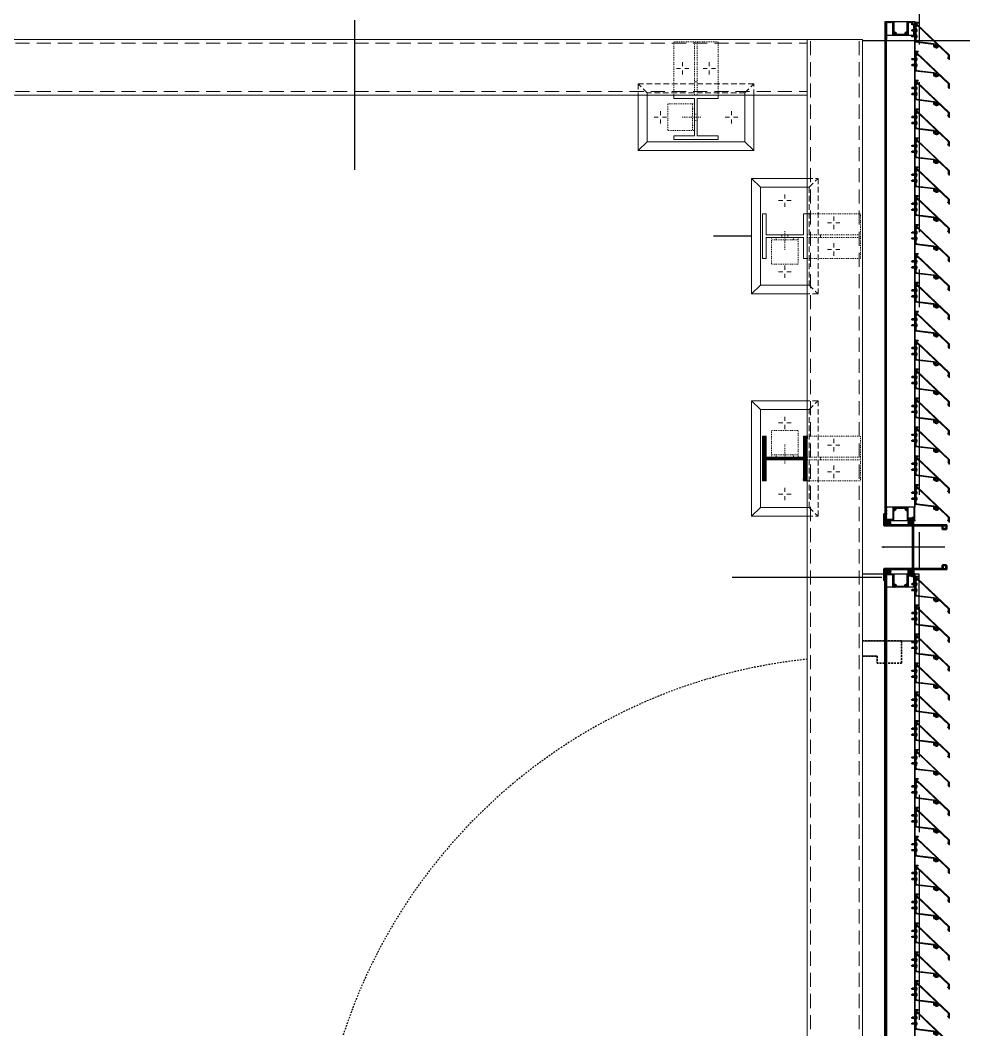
# Model space of a CAD drawing. Header units: millimetres. Extents: x -25371 to 2282244, y -90657 to 147824.
# Drawn here: x 2098426 to 2100548, y 46690 to 48961 of the extents above; entities that cross this region are included whole.
import ezdxf
from ezdxf.enums import TextEntityAlignment as Align

# ---------------------------------------------------------------- set-up
doc = ezdxf.new("R2010")
doc.units = ezdxf.units.MM
doc.set_wipeout_variables(frame=1)
for name, pattern in [('CENTER', [50.8, 31.75, -6.35, 6.35, -6.35]), ('HIDDEN', [9.525, 6.35, -3.175]), ('TA_GL_000.90000', [2.475, 0.9, -0.225, 0.225, -0.225, 0.9]), ('TA_HL_001.00000', [6.5, 3.55, -2.95]), ('XKITLINE00', [0]), ('XKITLINE02', [4, 2, -2])]:
    doc.linetypes.add(name, pattern=pattern)
for name, color, linetype in [('000 - 0_SYM_DWG_GRIDLINE_MAIN_COLOR_251', 7, 'Continuous'), ('000 - 0_SYM_DWG_SLOPE-SYM_TEXT_COLOR_3', 7, 'Continuous'), ('000 - EXISTING_BUILDING_MAIN_COLOR_1', 7, 'Continuous'), ('000 - EXISTING_BUILDING_MAIN_COLOR_2', 7, 'TA_HL_001.00000'), ('000 - EXISTING_STEEL-STRUCTURE_CUT_COLOR_4', 7, 'Continuous'), ('000 - EXISTING_STEEL-STRUCTURE_HATCH_', 7, 'Continuous'), ('000 - EXISTING_STEEL-STRUCTURE_HIDDEN_', 7, 'Continuous'), ('000 - EXISTING_STEEL-STRUCTURE_MAIN_COLOR_1', 7, 'Continuous'), ('000 - EXISTING_STEEL-STRUCTURE_MAIN_COLOR_2', 7, 'Continuous'), ('000 - EXISTING_STEEL-STRUCTURE_MAIN_COLOR_3', 7, 'Continuous'), ('000 - EXISTING_STEEL-STRUCTURE_WIPEOUT_', 7, 'Continuous'), ('000 - GRID', 7, 'CENTER'), ('010 - ASPG_ACCESSORIES_MAIN_COLOR_1', 7, 'Continuous'), ('010 - ASPG_EXTR_MAIN_COLOR_2', 7, 'Continuous'), ('010 - ASPG_FASTERN_MAIN_COLOR_1', 7, 'Continuous'), ('010 - ASPG_FRAMING_CUT_COLOR_4', 7, 'Continuous'), ('010 - ASPG_FRAMING_HATCH_', 7, 'Continuous'), ('010 - ASPG_FRAMING_MAIN_COLOR_2', 7, 'Continuous'), ('010 - ASPG_FRAMING_SUB_COLOR_2', 7, 'Continuous'), ('010 - ASPG_FRAMING_WIPEOUT_', 7, 'Continuous'), ('BOLT & SCREW', 7, 'Continuous')]:
    doc.layers.add(name, color=color, linetype=linetype)
for name, color, linetype, plot in [('000 - EXISTING_STEEL-STRUCTURE_DEF_SUB', 7, 'Continuous', False), ('010 - ASPG_EXTR_DEF_SUB', 7, 'Continuous', False), ('010 - ASPG_FASTERN_DEF_SUB', 7, 'Continuous', False), ('010 - ASPG_FRAMING_DEF_SUB', 7, 'Continuous', False)]:
    doc.layers.add(name, color=color, linetype=linetype, plot=plot)
doc.layers.add('12-GRID', color=7, linetype='CENTER', lineweight=13)
doc.layers.add('SCREW', color=7, linetype='Continuous', lineweight=5)
doc.styles.add('Arial', font='arial.ttf', dxfattribs={"height": 300})
doc.styles.add('TA', font='', dxfattribs={"height": 4.5})
doc.styles.get('TA').set_extended_font_data('Cordia New')
pattern_1 = [(270, (1257419.24324, -520041.6224), (0.65495992507, -1.1344238721), [0.7562825814, -1.5125651628]), (30, (1257419.24324, -520041.6224), (0.65495992936, 1.1344238696), [0.7562825814, -1.5125651628]), (330, (1257419.24324, -520041.6224), (1.30991985442, -2.48e-09), [-1.5125651628, 0.7562825814])]
pattern_2 = [(315, (1257419.4929, -520021.6224), (1.3369313545, 1.3369313545), []), (45, (1257419.4929, -520021.6224), (-1.3369313545, 1.3369313545), [])]
pattern_3 = [(270, (1257419.4425, -520043.9224), (0.65495992507, -1.1344238721), [0.7562825814, -1.5125651628]), (30, (1257419.4425, -520043.9224), (0.65495992936, 1.1344238696), [0.7562825814, -1.5125651628]), (330, (1257419.4425, -520043.9224), (1.30991985442, -2.48e-09), [-1.5125651628, 0.7562825814])]
pattern_4 = [(315, (1257419.1929, -520023.9224), (1.3369313545, 1.3369313545), []), (45, (1257419.1929, -520023.9224), (-1.3369313545, 1.3369313545), [])]

# ---------------------------------------------------------------- blocks, each defined once
blk = doc.blocks.new('*U2483')
at = {"layer": '12-GRID', "color": 7, "linetype": 'CENTER'}
for p, q in [((0, -6.2), (0, 2.2)), ((-4.2, -2), (4.2, -2))]:
    blk.add_line(p, q, dxfattribs=at)
at = {"layer": 'BOLT & SCREW', "color": 7}
for p, q in [((-0.6, -1.8), (-1.8, -1.6)), ((-0.6, -2.2), (-1.8, -2.4)), ((-0.5, -1.8), (-0.9, -1.6)), ((-0.5, -2.2), (-0.9, -2.4)), ((-0.2, -1.4), (-0.4, -0.2)), ((-0.2, -1.5), (-0.4, -1.1)), ((-0.2, -2.5), (-0.4, -2.9)), ((-0.2, -2.6), (-0.4, -3.8)), ((0.2, -1.4), (0.4, -0.2)), ((0.2, -1.5), (0.4, -1.1)), ((0.4, -2.9), (0.2, -2.5)), ((0.2, -2.6), (0.4, -3.8)), ((0.5, -1.8), (0.9, -1.6)), ((0.5, -2.2), (0.9, -2.4)), ((0.6, -1.8), (1.8, -1.6)), ((0.6, -2.2), (1.8, -2.4))]:
    blk.add_line(p, q, dxfattribs=at)
for points in [[(-1.8, -1.6), (-0.9, -1.6, 0.414214), (-0.4, -1.1), (-0.4, -0.2), (0.4, -0.2), (0.4, -1.1, 0.414214), (0.9, -1.6), (1.8, -1.6), (1.8, -2.4), (0.9, -2.4, 0.414214), (0.4, -2.9), (0.4, -3.8), (-0.4, -3.8), (-0.4, -2.9, 0.414214), (-0.9, -2.4), (-1.8, -2.4)], [(0.2, -2.5, -0.414214), (0.5, -2.2), (0.6, -2.2), (0.6, -1.8), (0.5, -1.8, -0.414214), (0.2, -1.5), (0.2, -1.4), (-0.2, -1.4), (-0.2, -1.5, -0.414214), (-0.5, -1.8), (-0.6, -1.8), (-0.6, -2.2), (-0.5, -2.2, -0.414214), (-0.2, -2.5), (-0.2, -2.6), (0.2, -2.6)]]:
    blk.add_lwpolyline(points, format="xyb", close=True, dxfattribs=at)
blk.add_circle((0, -2), 3.5, dxfattribs=at)
blk = doc.blocks.new('000_ASPG_TYP_FILES_20260218-010703_FRAME_EXTR_')
at = {"layer": '010 - ASPG_FRAMING_HATCH_'}
h = blk.add_hatch(dxfattribs=at)
h.set_pattern_fill('ANSI32', scale=0.1, angle=180)
edge = h.paths.add_edge_path()
edge.add_line((2, 16), (2, 2))
edge.add_line((2, 2), (39.7, 2))
edge.add_arc((39.7, 1.7), 0.3, 0, 90, ccw=False)
edge.add_line((40, 1.7), (40, 0.3))
edge.add_arc((39.7, 0.3), 0.3, -90, 0, ccw=False)
edge.add_line((39.7, 0), (0.3, 0))
edge.add_arc((0.3, 0.3), 0.3, 180, 270, ccw=False)
edge.add_line((0, 0.3), (0, 17.7))
edge.add_arc((0.3, 17.7), 0.3, 90, 180, ccw=False)
edge.add_line((0.3, 18), (22.6, 18))
edge.add_arc((22.6, 18.5), 0.5, 270, 380.2095)
edge.add_arc((26.2, 19.8), 3.35, 182.0638, 200.2095, ccw=False)
edge.add_arc((23.6, 19.7), 0.76, 2.0638, 182.0638, ccw=False)
edge.add_arc((26.2, 19.8), 1.83, 182.0638, 447.9362)
edge.add_arc((26.3, 22.4), 0.76, 87.9362, 267.9362, ccw=False)
edge.add_arc((26.2, 19.8), 3.35, 69.7905, 87.9362, ccw=False)
edge.add_arc((27.5, 23.4), 0.5, 249.7905, 360)
edge.add_line((28, 23.4), (28, 26.7))
edge.add_line((28, 26.7), (28.5, 27.2))
edge.add_line((28.5, 27.2), (28, 27.7))
edge.add_line((28, 27.7), (28, 38.6))
edge.add_line((28, 38.6), (28.5, 39.1))
edge.add_line((28.5, 39.1), (28, 39.6))
edge.add_line((28, 39.6), (28, 42.9))
edge.add_arc((27.5, 42.9), 0.5, 0, 110.2095)
edge.add_arc((26.2, 46.5), 3.35, 272.0638, 290.2095, ccw=False)
edge.add_arc((26.3, 43.9), 0.76, 92.0638, 272.0638, ccw=False)
edge.add_arc((26.2, 46.5), 1.83, 272.0638, 537.9362)
edge.add_arc((23.6, 46.6), 0.76, 177.9362, 357.9362, ccw=False)
edge.add_arc((26.2, 46.5), 3.35, 159.7905, 177.9362, ccw=False)
edge.add_arc((22.6, 47.8), 0.5, 339.7905, 450)
edge.add_line((22.6, 48.3), (0.3, 48.3))
edge.add_arc((0.3, 48.6), 0.3, 180, 270, ccw=False)
edge.add_line((0, 48.6), (0, 60))
edge.add_arc((0.3, 60), 0.3, 90, 180, ccw=False)
edge.add_line((0.3, 60.3), (5, 60.3))
edge.add_line((5, 60.3), (5, 65))
edge.add_arc((5.3, 65), 0.3, 90, 180, ccw=False)
edge.add_line((5.3, 65.3), (30, 65.3))
edge.add_line((30, 65.3), (30, 63.6))
edge.add_arc((29.7, 63.6), 0.3, -90, 0, ccw=False)
edge.add_line((29.7, 63.3), (7.3, 63.3))
edge.add_arc((7.3, 63), 0.3, 90, 180)
edge.add_line((7, 63), (7, 58.3))
edge.add_line((7, 58.3), (2.3, 58.3))
edge.add_arc((2.3, 58), 0.3, 90, 180)
edge.add_line((2, 58), (2, 50.6))
edge.add_arc((2.3, 50.6), 0.3, 180, 270)
edge.add_line((2.3, 50.3), (29.7, 50.3))
edge.add_arc((29.7, 50), 0.3, 0, 90, ccw=False)
edge.add_line((30, 50), (30, 26.7))
edge.add_line((30, 26.7), (30, 16.3))
edge.add_arc((29.7, 16.3), 0.3, -90, 0, ccw=False)
edge.add_line((29.7, 16), (2, 16))
at = {"layer": '010 - ASPG_FRAMING_CUT_COLOR_4', "color": 7}
blk.add_lwpolyline([(2, 16), (2, 2), (39.7, 2, -0.414214), (40, 1.7), (40, 0.3, -0.414214), (39.7, 0), (0.3, 0, -0.414214), (0, 0.3), (0, 17.7, -0.414214), (0.3, 18), (22.6, 18, 0.52173), (23, 18.7, -0.079342), (22.8, 19.7, -1), (24.3, 19.8, 2.296346), (26.2, 21.7, -1), (26.3, 23.2, -0.079342), (27.3, 23, 0.52173), (28, 23.4), (28, 26.7), (28.5, 27.2), (28, 27.7), (28, 38.6), (28.5, 39.1), (28, 39.6), (28, 42.9, 0.52173), (27.3, 43.3, -0.079342), (26.3, 43.1, -1), (26.2, 44.6, 2.296346), (24.3, 46.5, -1), (22.8, 46.6, -0.079342), (23, 47.6, 0.52173), (22.6, 48.3), (0.3, 48.3, -0.414214), (0, 48.6), (0, 60, -0.414214), (0.3, 60.3), (5, 60.3), (5, 65, -0.414214), (5.3, 65.3), (30, 65.3), (30, 63.6, -0.414214), (29.7, 63.3), (7.3, 63.3, 0.414214), (7, 63), (7, 58.3), (2.3, 58.3, 0.414214), (2, 58), (2, 50.6, 0.414214), (2.3, 50.3), (29.7, 50.3, -0.414214), (30, 50), (30, 26.7), (30, 16.3, -0.414214), (29.7, 16)], format="xyb", close=True, dxfattribs=at)
at = {"color": 7}
for p in [(26.2, 48.5), (26.2, 21.8)]:
    blk.add_blockref('*U2483', p, dxfattribs=at)
blk = doc.blocks.new('*U2490')
at = {"layer": '010 - ASPG_FRAMING_HATCH_', "transparency": 33554585}
h = blk.add_hatch(dxfattribs=at)
h.set_pattern_fill('ANSI32', scale=0.25)
edge = h.paths.add_edge_path()
edge.add_line((2, -50), (2, -75))
edge.add_line((2, -75), (0, -75))
edge.add_line((0, -75), (0, -49))
edge.add_arc((1, -49), 1, 90, 180, ccw=False)
edge.add_line((1, -48), (63, -48))
edge.add_arc((63, -47), 1, 270, 360)
edge.add_line((64, -47), (64, 47))
edge.add_arc((63, 47), 1, 0, 90)
edge.add_line((63, 48), (1, 48))
edge.add_arc((1, 49), 1, 180, 270, ccw=False)
edge.add_line((0, 49), (0, 75))
edge.add_line((0, 75), (2, 75))
edge.add_line((2, 75), (2, 50))
edge.add_line((2, 50), (141, 50))
edge.add_line((141, 50), (141, 41))
edge.add_arc((140, 41), 1, 270, 360, ccw=False)
edge.add_line((140, 40), (132, 40))
edge.add_arc((132, 41), 1, 180, 270, ccw=False)
edge.add_line((131, 41), (131, 47))
edge.add_arc((130, 47), 1, 0, 90)
edge.add_line((130, 48), (67, 48))
edge.add_arc((67, 47), 1, 90, 180)
edge.add_line((66, 47), (66, -47))
edge.add_arc((67, -47), 1, 180, 270)
edge.add_line((67, -48), (130, -48))
edge.add_arc((130, -47), 1, 270, 360)
edge.add_line((131, -47), (131, -41))
edge.add_arc((132, -41), 1, 90, 180, ccw=False)
edge.add_line((132, -40), (140, -40))
edge.add_arc((140, -41), 1, 0, 90, ccw=False)
edge.add_line((141, -41), (141, -50))
edge.add_line((141, -50), (2, -50))
h.paths.add_polyline_path([(139, 48), (139, 42), (133, 42), (133, 48)], flags=16)
h.paths.add_polyline_path([(139, -48), (139, -42), (133, -42), (133, -48)], flags=16)
at = {"layer": '010 - ASPG_FRAMING_HATCH_'}
h = blk.add_hatch(dxfattribs=at)
h.set_pattern_fill('ANSI37', scale=0.595498, angle=-90)
h.set_pattern_definition(pattern_4)
edge = h.paths.add_edge_path()
edge.add_ellipse((11.5, 55), major_axis=(0, -5), ratio=0.644482, start_angle=180, end_angle=360, ccw=False)
edge.add_line((11.5, 60), (2, 60))
edge.add_arc((-7.9, 55), 11.1, -26.7963, 26.7963, ccw=False)
edge.add_line((2, 50), (11.5, 50))
h = blk.add_hatch(dxfattribs=at)
h.set_pattern_fill('HONEY', scale=0.238199, angle=-90)
h.set_pattern_definition(pattern_3)
edge = h.paths.add_edge_path()
edge.add_ellipse((11.8, 55), major_axis=(0, -5), ratio=0.644482, start_angle=0, end_angle=360, ccw=False)
h = blk.add_hatch(dxfattribs=at)
h.set_pattern_fill('HONEY', scale=0.238199, angle=-90)
h.set_pattern_definition(pattern_1)
edge = h.paths.add_edge_path()
edge.add_ellipse((57.5, 55), major_axis=(0, -5), ratio=0.644482, start_angle=0, end_angle=360)
h = blk.add_hatch(dxfattribs=at)
h.set_pattern_fill('ANSI37', scale=0.595498, angle=-90)
h.set_pattern_definition(pattern_2)
edge = h.paths.add_edge_path()
edge.add_ellipse((57.8, 55), major_axis=(0, -5), ratio=0.644482, start_angle=0, end_angle=180)
edge.add_line((57.8, 60), (62, 60))
edge.add_arc((62, 60.3), 0.3, -90, 0)
edge.add_line((62.3, 60.3), (62.3, 61))
edge.add_line((62.3, 61), (61.8, 61.5))
edge.add_line((61.8, 61.5), (62.3, 62))
edge.add_line((62.3, 62), (61.8, 62.5))
edge.add_line((61.8, 62.5), (62.3, 63))
edge.add_line((62.3, 63), (61.8, 63.5))
edge.add_line((61.8, 63.5), (62.3, 64))
edge.add_line((62.3, 64), (62.3, 65))
edge.add_line((62.3, 65), (63.3, 65))
edge.add_line((63.3, 65), (63.8, 65.5))
edge.add_line((63.8, 65.5), (64.3, 65))
edge.add_line((64.3, 65), (64.8, 65.5))
edge.add_line((64.8, 65.5), (65.3, 65))
edge.add_line((65.3, 65), (65.8, 65.5))
edge.add_line((65.8, 65.5), (66.3, 65))
edge.add_line((66.3, 65), (67, 65))
edge.add_arc((67, 65.3), 0.3, -90, 0)
edge.add_line((67.3, 65.3), (67.3, 60))
edge.add_arc((77.2, 55), 11.1, 153.2037, 206.7963)
edge.add_line((67.3, 50), (57.8, 50))
h = blk.add_hatch(dxfattribs=at)
h.set_pattern_fill('ANSI37', scale=0.595498, angle=-90)
h.set_pattern_definition(pattern_4)
edge = h.paths.add_edge_path()
edge.add_ellipse((11.5, -55), major_axis=(0, 5), ratio=0.644482, start_angle=0, end_angle=180)
edge.add_line((11.5, -60), (2, -60))
edge.add_arc((-7.9, -55), 11.1, 333.2037, 386.7963)
edge.add_line((2, -50), (11.5, -50))
h = blk.add_hatch(dxfattribs=at)
h.set_pattern_fill('HONEY', scale=0.238199, angle=-90)
h.set_pattern_definition(pattern_3)
edge = h.paths.add_edge_path()
edge.add_ellipse((11.8, -55), major_axis=(0, 5), ratio=0.644482, start_angle=0, end_angle=360)
h = blk.add_hatch(dxfattribs=at)
h.set_pattern_fill('HONEY', scale=0.238199, angle=-90)
h.set_pattern_definition(pattern_1)
edge = h.paths.add_edge_path()
edge.add_ellipse((57.5, -55), major_axis=(0, 5), ratio=0.644482, start_angle=0, end_angle=360, ccw=False)
h = blk.add_hatch(dxfattribs=at)
h.set_pattern_fill('ANSI37', scale=0.595498, angle=-90)
h.set_pattern_definition(pattern_2)
edge = h.paths.add_edge_path()
edge.add_ellipse((57.8, -55), major_axis=(0, 5), ratio=0.644482, start_angle=180, end_angle=360, ccw=False)
edge.add_line((57.8, -60), (62, -60))
edge.add_arc((62, -60.3), 0.3, 360, 450, ccw=False)
edge.add_line((62.3, -60.3), (62.3, -61))
edge.add_line((62.3, -61), (61.8, -61.5))
edge.add_line((61.8, -61.5), (62.3, -62))
edge.add_line((62.3, -62), (61.8, -62.5))
edge.add_line((61.8, -62.5), (62.3, -63))
edge.add_line((62.3, -63), (61.8, -63.5))
edge.add_line((61.8, -63.5), (62.3, -64))
edge.add_line((62.3, -64), (62.3, -65))
edge.add_line((62.3, -65), (63.3, -65))
edge.add_line((63.3, -65), (63.8, -65.5))
edge.add_line((63.8, -65.5), (64.3, -65))
edge.add_line((64.3, -65), (64.8, -65.5))
edge.add_line((64.8, -65.5), (65.3, -65))
edge.add_line((65.3, -65), (65.8, -65.5))
edge.add_line((65.8, -65.5), (66.3, -65))
edge.add_line((66.3, -65), (67, -65))
edge.add_arc((67, -65.3), 0.3, 360, 450, ccw=False)
edge.add_line((67.3, -65.3), (67.3, -60))
edge.add_arc((77.2, -55), 11.1, 153.2037, 206.7963, ccw=False)
edge.add_line((67.3, -50), (57.8, -50))
at = {"layer": '010 - ASPG_FASTERN_DEF_SUB', "color": 7}
blk.add_point((0, 0), dxfattribs=at)
at = {"layer": '010 - ASPG_FRAMING_CUT_COLOR_4', "color": 7}
blk.add_lwpolyline([(2, -50), (2, -75), (0, -75), (0, -49, -0.414214), (1, -48), (63, -48, 0.414214), (64, -47), (64, 47, 0.414214), (63, 48), (1, 48, -0.414214), (0, 49), (0, 75), (2, 75), (2, 50), (141, 50), (141, 41, -0.414214), (140, 40), (132, 40, -0.414214), (131, 41), (131, 47, 0.414214), (130, 48), (67, 48, 0.414214), (66, 47), (66, -47, 0.414214), (67, -48), (130, -48, 0.414214), (131, -47), (131, -41, -0.414214), (132, -40), (140, -40, -0.414214), (141, -41), (141, -50)], format="xyb", close=True, dxfattribs=at)
for points in [[(139, 48), (139, 42), (133, 42), (133, 48)], [(139, -48), (139, -42), (133, -42), (133, -48)]]:
    blk.add_lwpolyline(points, close=True, dxfattribs=at)
at = {"layer": '010 - ASPG_FRAMING_DEF_SUB', "color": 7, "transparency": 33554508}
blk.add_line((136.5, 0), (-4.5, 0), dxfattribs=at)
at = {"layer": '010 - ASPG_FRAMING_DEF_SUB', "color": 7, "transparency": 33554457}
for points in [[(2, 50), (15, 50), (15, 60), (2, 60)], [(54.3, 50), (67.3, 50), (67.3, 65.5), (54.3, 65.5)], [(2, -50), (15, -50), (15, -60), (2, -60)], [(54.3, -50), (67.3, -50), (67.3, -65.5), (54.3, -65.5)]]:
    blk.add_lwpolyline(points, close=True, dxfattribs=at)
at = {"layer": '010 - ASPG_FRAMING_SUB_COLOR_2', "color": 7}
for points in [[(11.8, 50), (2, 50, 0.238199), (2, 60), (11.8, 60)], [(57.5, 50), (67.3, 50, -0.238199), (67.3, 60), (67.3, 65.3, -0.414214), (67, 65), (66.3, 65), (65.8, 65.5), (65.3, 65), (64.8, 65.5), (64.3, 65), (63.8, 65.5), (63.3, 65), (62.3, 65), (62.3, 64), (61.8, 63.5), (62.3, 63), (61.8, 62.5), (62.3, 62), (61.8, 61.5), (62.3, 61), (62.3, 60.3, -0.414214), (62, 60), (57.5, 60)], [(11.8, -50), (2, -50, -0.238199), (2, -60), (11.8, -60)], [(57.5, -50), (67.3, -50, 0.238199), (67.3, -60), (67.3, -65.3, 0.414214), (67, -65), (66.3, -65), (65.8, -65.5), (65.3, -65), (64.8, -65.5), (64.3, -65), (63.8, -65.5), (63.3, -65), (62.3, -65), (62.3, -64), (61.8, -63.5), (62.3, -63), (61.8, -62.5), (62.3, -62), (61.8, -61.5), (62.3, -61), (62.3, -60.3, 0.414214), (62, -60), (57.5, -60)]]:
    blk.add_lwpolyline(points, format="xyb", dxfattribs=at)
at = {"layer": '010 - ASPG_FRAMING_SUB_COLOR_2', "color": 7, "extrusion": (0, 0, -1)}
for centre, major_axis in [((11.8, 55), (0, -5)), ((57.5, -55), (0, 5))]:
    blk.add_ellipse(centre, major_axis=major_axis, ratio=0.644482, dxfattribs=at)
at = {"layer": '010 - ASPG_FRAMING_SUB_COLOR_2', "color": 7}
for centre, major_axis in [((57.5, 55), (0, -5)), ((11.8, -55), (0, 5))]:
    blk.add_ellipse(centre, major_axis=major_axis, ratio=0.644482, dxfattribs=at)
blk = doc.blocks.new('PZG35-9D5')
at = {"layer": '010 - ASPG_FASTERN_MAIN_COLOR_1', "color": 7}
for p, q in [((-1.4, 0), (-1.4, -1.1)), ((0, 3.7), (0, -10.5)), ((1.4, 0), (1.4, -0.6)), ((-1.9, -1.4), (1.9, -0.9)), ((-1.9, -1.4), (-1.4, -1.1)), ((-1.9, -1.4), (-1.4, -1.7)), ((-1.9, -2.7), (1.9, -2.2)), ((-1.9, -2.7), (-1.4, -2.4)), ((-1.9, -2.7), (-1.4, -3)), ((-1.9, -4), (-1.4, -3.7)), ((-1.9, -4), (-1, -3.9)), ((-1.9, -4), (-1.4, -4.3)), ((-1.4, -1.1), (1.4, -0.6)), ((-1.4, -1.7), (1.4, -1.2)), ((-1.4, -1.7), (-1.4, -2.4)), ((-1.4, -2.4), (1.4, -1.9)), ((-1.4, -3), (1.4, -2.5)), ((-1.4, -3), (-1.4, -3.7)), ((-1.4, -3.7), (-0.8, -3.6)), ((-1.4, -4.3), (-1.4, -8.1)), ((-1.4, -4.3), (-1.2, -4.3)), ((0, -9.5), (-1.4, -8.1)), ((0, -9.5), (1.4, -8.1)), ((0.6, -3.3), (1.4, -3.2)), ((0.7, -3.7), (1.9, -3.5)), ((0.7, -3.9), (1.4, -3.8)), ((0.7, -4.6), (1.4, -4.5)), ((0.7, -5), (1.9, -4.8)), ((0.7, -5.2), (1.4, -5.1)), ((1.9, -0.9), (1.4, -0.6)), ((1.9, -0.9), (1.4, -1.2)), ((1.4, -1.2), (1.4, -1.9)), ((1.9, -2.2), (1.4, -1.9)), ((1.9, -2.2), (1.4, -2.5)), ((1.4, -2.5), (1.4, -3.2)), ((1.9, -3.5), (1.4, -3.2)), ((1.9, -3.5), (1.4, -3.8)), ((1.4, -3.8), (1.4, -4.5)), ((1.9, -4.8), (1.4, -4.5)), ((1.9, -4.8), (1.4, -5.1)), ((1.4, -5.1), (1.4, -8.1))]:
    blk.add_line(p, q, dxfattribs=at)
blk.add_lwpolyline([(0, -9.5), (0.7, -5.2), (0.7, -3.6, 0.417657), (0.4, -3.3, 0.108102), (-0.8, -3.6), (-1.4, -4.7)], format="xyb", dxfattribs=at)
blk = doc.blocks.new('*U2484')
at = {"layer": 'SCREW', "color": 7}
blk.add_lwpolyline([(3, 1.8, 0.09906), (0.8, 2.5), (0.8, 2.3), (-0.8, 2.3), (-0.8, 2.5, 0.09906), (-3, 1.8, 0.266588), (-3.5, 1), (-3.5, 0.2, 0.414214), (-3.3, 0), (3.3, 0, 0.414214), (3.5, 0.2), (3.5, 1, 0.266588)], format="xyb", close=True, dxfattribs=at)
blk.add_blockref('PZG35-9D5', (0, 0), dxfattribs=at)
blk = doc.blocks.new('*U2491')
at = {"color": 7}
blk.add_point((0, 0), dxfattribs=at)
at = {"layer": '010 - ASPG_ACCESSORIES_MAIN_COLOR_1', "color": 7}
blk.add_lwpolyline([(-39.7, -0.6, 0.414214), (-40, -0.9), (-40, -7.4, 0.57735), (-39.7, -7.6), (-36.6, -5.8, 0.767327), (-36.8, -5.3), (-37.9, -5.3, -0.414214), (-38.2, -5), (-38.2, -2.8, -0.414214), (-38, -2.6), (-32.2, -2.6, -0.388879), (-32, -2.8), (-31.8, -4.3, 0.388879), (-31.3, -4.8), (-30.3, -4.8, 0.414214), (-30, -4.5), (-30, -2.9, -0.414214), (-29.7, -2.6), (0.4, -2.6, -0.378969), (3.4, -5.2), (8, -42.5, 0.446593), (11.6, -45.1, -0.489802), (16.1, -48.7), (16.1, -49.4, -0.18248), (15.8, -50, -0.267949), (15.3, -50.2, 1.122115), (15.1, -52.3, 0.405004), (18.1, -49.4), (18.1, -48.7, 0.489805), (11.2, -43.1, -0.446597), (9.9, -42.3), (4.9, -0.8, 0.364176), (4.6, -0.6)], format="xyb", close=True, dxfattribs=at)
at = {"layer": '010 - ASPG_EXTR_DEF_SUB', "color": 7}
for p in [(-40, -0.5), (43.4, -76.9), (43.4, -77.5)]:
    blk.add_point(p, dxfattribs=at)
at = {"layer": '010 - ASPG_EXTR_MAIN_COLOR_2', "color": 7}
blk.add_lwpolyline([(11.4, -48.2), (11.5, -47.4), (12.2, -47.6), (12.3, -46.8, -0.535538), (14.2, -49.2, 0.991572), (15.7, -49.6, 1.157025), (8.8, -48.8, -0.688558), (8.3, -49), (-17.1, -22.2), (-32.3, -6.1), (-32.3, -2.9, 0.414312), (-32.6, -2.6), (-37.5, -2.6, 0.414116), (-37.8, -2.9), (-37.8, -4.3, 0.414214), (-37.5, -4.6), (-36, -4.6, -0.205895), (-35.8, -4.7), (33.2, -77.5), (43.1, -77.5, 0.668179), (43.4, -77), (40.5, -74.2, 0.668179), (40, -74.4), (40, -76), (33.9, -76), (11.9, -52.8, -0.558354), (12.1, -52, 0.766275), (12, -50.4, -0.438583), (10.7, -48.1)], format="xyb", close=True, dxfattribs=at)
at = {"layer": 'SCREW', "color": 7, "rotation": 180}
for p in [(-21.6, -2.5), (-8.2, -2.5)]:
    blk.add_blockref('*U2484', p, dxfattribs=at)
blk = doc.blocks.new('*U1816')
at = {"color": 7}
blk.add_wipeout([(1182, 4), (60, 4), (60, 69.3), (1182, 69.3)], dxfattribs=at).dxf.layer = '010 - ASPG_FRAMING_WIPEOUT_'
blk.add_point((60, 69.5), dxfattribs=at)
at = {"layer": '010 - ASPG_FRAMING_MAIN_COLOR_2', "color": 7}
blk.add_lwpolyline([(1152, 69.3), (90, 69.3), (90, 6), (1152, 6)], close=True, dxfattribs=at)
at = {"layer": '010 - ASPG_FRAMING_SUB_COLOR_2', "color": 7}
for points in [[(1182, 4), (60, 4), (60, 69.3), (1182, 69.3)], [(60, 2), (60, 4), (1182, 4), (1182, 2)]]:
    blk.add_lwpolyline(points, close=True, dxfattribs=at)
at = {"color": 7, "transparency": 33554559, "xscale": -1, "rotation": 270}
blk.add_blockref('*U2490', (0, 0), dxfattribs=at)
at = {"color": 7, "rotation": 180}
for p in [(100.8, 69.3), (165.8, 69.3), (230.8, 69.3), (295.8, 69.3), (360.8, 69.3), (425.8, 69.3), (490.8, 69.3), (555.8, 69.3), (620.8, 69.3), (685.8, 69.3), (750.8, 69.3), (815.8, 69.3), (880.8, 69.3), (945.8, 69.3), (1010.8, 69.3), (1075.8, 69.3), (1140.8, 69.3)]:
    blk.add_blockref('*U2491', p, dxfattribs=at)
at = {"color": 7}
blk.add_blockref('000_ASPG_TYP_FILES_20260218-010703_FRAME_EXTR_', (60, 4), dxfattribs=at)
at = {"color": 7, "xscale": -1}
blk.add_blockref('000_ASPG_TYP_FILES_20260218-010703_FRAME_EXTR_', (1182, 4), dxfattribs=at)
blk = doc.blocks.new('000_ASPG_TYP_FILES_FRAMING_EXTR_BREAKLINE_TYPE_2')
at = {"layer": '010 - ASPG_FRAMING_HATCH_', "transparency": 33554585}
h = blk.add_hatch(dxfattribs=at)
h.set_pattern_fill('ANSI32', scale=0.25)
h.paths.add_polyline_path([(131, 91, 0.414214), (132, 90), (140, 90, 0.414214), (141, 91), (141, 100), (2, 100), (2, 125), (0, 125), (0, 99, 0.414214), (1, 98), (63, 98, -0.414214), (64, 97), (64, 3, -0.414214), (63, 2), (0, 2), (0, 0), (141, 0), (141, 9, 0.414214), (140, 10), (132, 10, 0.414214), (131, 9), (131, 3, -0.414214), (130, 2), (67, 2, -0.414214), (66, 3), (66, 97, -0.414214), (67, 98), (130, 98, -0.414214), (131, 97)])
h.paths.add_polyline_path([(133, 92), (133, 98), (139, 98), (139, 92)], flags=16)
h.paths.add_polyline_path([(133, 8), (139, 8), (139, 2), (133, 2)], flags=16)
at = {"layer": '010 - ASPG_FRAMING_HATCH_'}
h = blk.add_hatch(dxfattribs=at)
h.set_pattern_fill('ANSI37', scale=0.595498, angle=-90)
h.set_pattern_definition([(315, (1257419.4929, -519971.6224), (1.3369313545, 1.3369313545), []), (45, (1257419.4929, -519971.6224), (-1.3369313545, 1.3369313545), [])])
edge = h.paths.add_edge_path()
edge.add_ellipse((57.8, 105), major_axis=(0, -5), ratio=0.644482, start_angle=0, end_angle=180)
edge.add_line((57.8, 110), (62, 110))
edge.add_arc((62, 110.3), 0.3, -90, 0)
edge.add_line((62.3, 110.3), (62.3, 111))
edge.add_line((62.3, 111), (61.8, 111.5))
edge.add_line((61.8, 111.5), (62.3, 112))
edge.add_line((62.3, 112), (61.8, 112.5))
edge.add_line((61.8, 112.5), (62.3, 113))
edge.add_line((62.3, 113), (61.8, 113.5))
edge.add_line((61.8, 113.5), (62.3, 114))
edge.add_line((62.3, 114), (62.3, 115))
edge.add_line((62.3, 115), (63.3, 115))
edge.add_line((63.3, 115), (63.8, 115.5))
edge.add_line((63.8, 115.5), (64.3, 115))
edge.add_line((64.3, 115), (64.8, 115.5))
edge.add_line((64.8, 115.5), (65.3, 115))
edge.add_line((65.3, 115), (65.8, 115.5))
edge.add_line((65.8, 115.5), (66.3, 115))
edge.add_line((66.3, 115), (67, 115))
edge.add_arc((67, 115.3), 0.3, -90, 0)
edge.add_line((67.3, 115.3), (67.3, 110))
edge.add_arc((77.2, 105), 11.1, 153.2037, 206.7963)
edge.add_line((67.3, 100), (57.8, 100))
h = blk.add_hatch(dxfattribs=at)
h.set_pattern_fill('ANSI37', scale=0.595498, angle=-90)
h.set_pattern_definition([(315, (1257419.1929, -519973.9224), (1.3369313545, 1.3369313545), []), (45, (1257419.1929, -519973.9224), (-1.3369313545, 1.3369313545), [])])
edge = h.paths.add_edge_path()
edge.add_ellipse((11.5, 105), major_axis=(0, -5), ratio=0.644482, start_angle=180, end_angle=360, ccw=False)
edge.add_line((11.5, 110), (2, 110))
edge.add_arc((-7.9, 105), 11.1, -26.7963, 26.7963, ccw=False)
edge.add_line((2, 100), (11.5, 100))
h = blk.add_hatch(dxfattribs=at)
h.set_pattern_fill('HONEY', scale=0.238199, angle=-90)
h.set_pattern_definition([(270, (1257419.4425, -519993.9224), (0.65495992507, -1.1344238721), [0.7562825814, -1.5125651628]), (30, (1257419.4425, -519993.9224), (0.65495992936, 1.1344238696), [0.7562825814, -1.5125651628]), (330, (1257419.4425, -519993.9224), (1.30991985442, -2.48e-09), [-1.5125651628, 0.7562825814])])
edge = h.paths.add_edge_path()
edge.add_ellipse((11.8, 105), major_axis=(0, -5), ratio=0.644482, start_angle=0, end_angle=360, ccw=False)
h = blk.add_hatch(dxfattribs=at)
h.set_pattern_fill('HONEY', scale=0.238199, angle=-90)
h.set_pattern_definition([(270, (1257419.24324, -519991.6224), (0.65495992507, -1.1344238721), [0.7562825814, -1.5125651628]), (30, (1257419.24324, -519991.6224), (0.65495992936, 1.1344238696), [0.7562825814, -1.5125651628]), (330, (1257419.24324, -519991.6224), (1.30991985442, -2.48e-09), [-1.5125651628, 0.7562825814])])
edge = h.paths.add_edge_path()
edge.add_ellipse((57.5, 105), major_axis=(0, -5), ratio=0.644482, start_angle=0, end_angle=360)
at = {"color": 7}
blk.add_point((141, 100), dxfattribs=at)
at = {"layer": '010 - ASPG_FRAMING_CUT_COLOR_4', "color": 7}
blk.add_lwpolyline([(0, 0), (0, 2), (63, 2, 0.414214), (64, 3), (64, 97, 0.414214), (63, 98), (1, 98, -0.414214), (0, 99), (0, 125), (2, 125), (2, 100), (141, 100), (141, 91, -0.414214), (140, 90), (132, 90, -0.414214), (131, 91), (131, 97, 0.414214), (130, 98), (67, 98, 0.414214), (66, 97), (66, 3, 0.414214), (67, 2), (130, 2, 0.414214), (131, 3), (131, 9, -0.414214), (132, 10), (140, 10, -0.414214), (141, 9), (141, 0)], format="xyb", close=True, dxfattribs=at)
for points in [[(139, 98), (139, 92), (133, 92), (133, 98)], [(139, 2), (139, 8), (133, 8), (133, 2)]]:
    blk.add_lwpolyline(points, close=True, dxfattribs=at)
at = {"layer": '010 - ASPG_FRAMING_DEF_SUB', "color": 7, "transparency": 33554457}
blk.add_line((0, 50), (141, 50), dxfattribs=at)
for points in [[(54.3, 100), (67.3, 100), (67.3, 115.5), (54.3, 115.5)], [(2, 100), (15, 100), (15, 110), (2, 110)]]:
    blk.add_lwpolyline(points, close=True, dxfattribs=at)
at = {"layer": '010 - ASPG_FRAMING_SUB_COLOR_2', "color": 7}
for points in [[(57.5, 100), (67.3, 100, -0.238199), (67.3, 110), (67.3, 115.3, -0.414214), (67, 115), (66.3, 115), (65.8, 115.5), (65.3, 115), (64.8, 115.5), (64.3, 115), (63.8, 115.5), (63.3, 115), (62.3, 115), (62.3, 114), (61.8, 113.5), (62.3, 113), (61.8, 112.5), (62.3, 112), (61.8, 111.5), (62.3, 111), (62.3, 110.3, -0.414214), (62, 110), (57.5, 110)], [(11.8, 100), (2, 100, 0.238199), (2, 110), (11.8, 110)]]:
    blk.add_lwpolyline(points, format="xyb", dxfattribs=at)
at = {"layer": '010 - ASPG_FRAMING_SUB_COLOR_2', "color": 7, "extrusion": (0, 0, -1)}
blk.add_ellipse((11.8, 105), major_axis=(0, -5), ratio=0.644482, dxfattribs=at)
at = {"layer": '010 - ASPG_FRAMING_SUB_COLOR_2', "color": 7}
blk.add_ellipse((57.5, 105), major_axis=(0, -5), ratio=0.644482, dxfattribs=at)
blk = doc.blocks.new('*U2157')
at = {"color": 7}
blk.add_wipeout([(1440, 4), (60, 4), (60, 69.3), (1440, 69.3)], dxfattribs=at).dxf.layer = '010 - ASPG_FRAMING_WIPEOUT_'
blk.add_point((60, 69.5), dxfattribs=at)
at = {"layer": '010 - ASPG_FRAMING_MAIN_COLOR_2', "color": 7}
blk.add_lwpolyline([(1410, 69.3), (90, 69.3), (90, 6), (1410, 6)], close=True, dxfattribs=at)
at = {"layer": '010 - ASPG_FRAMING_SUB_COLOR_2', "color": 7}
for points in [[(1440, 4), (60, 4), (60, 69.3), (1440, 69.3)], [(60, 2), (60, 4), (1440, 4), (1440, 2)]]:
    blk.add_lwpolyline(points, close=True, dxfattribs=at)
at = {"color": 7, "transparency": 33554559, "xscale": -1, "rotation": 270}
blk.add_blockref('*U2490', (0, 0), dxfattribs=at)
at = {"color": 7, "xscale": -1, "rotation": 180}
for p in [(105, 69.3), (170, 69.3), (235, 69.3), (300, 69.3), (365, 69.3), (430, 69.3), (495, 69.3), (560, 69.3), (625, 69.3), (690, 69.3), (755, 69.3), (820, 69.3), (885, 69.3), (950, 69.3), (1015, 69.3), (1080, 69.3), (1145, 69.3), (1210, 69.3), (1275, 69.3), (1340, 69.3), (1405, 69.3)]:
    blk.add_blockref('*U2491', p, dxfattribs=at)
at = {"color": 7, "rotation": 89.99999999999999}
blk.add_blockref('000_ASPG_TYP_FILES_FRAMING_EXTR_BREAKLINE_TYPE_2', (1550, 0), dxfattribs=at)
at = {"color": 7}
blk.add_blockref('000_ASPG_TYP_FILES_20260218-010703_FRAME_EXTR_', (60, 4), dxfattribs=at)
at = {"color": 7, "xscale": -1}
blk.add_blockref('000_ASPG_TYP_FILES_20260218-010703_FRAME_EXTR_', (1440, 4), dxfattribs=at)
blk = doc.blocks.new('C-1-VS01_REV00_20260616-005436_LOPF_ASPG')
at = {"color": 7, "xscale": -1, "rotation": 180}
blk.add_blockref('*U1816', (8560, 3379.3), dxfattribs=at)
at = {"color": 7, "rotation": 180}
blk.add_blockref('*U2157', (8560, 3379.3), dxfattribs=at)
blk = doc.blocks.new('LOUVER DOOR - 1300x2150 mm-5354091-2505-01 EGRESS LEVEL PLAN')
at = {"layer": '000 - EXISTING_BUILDING_MAIN_COLOR_2', "color": 7}
for p, q in [((-650, 28.6), (-600, 28.6)), ((-650, -71.3), (-650, 28.6)), ((-600, 28.6), (-600, -26.3)), ((600, 28.6), (650, 28.6)), ((600, -26.3), (600, 28.6)), ((650, 28.6), (650, -71.3)), ((-615, -26.3), (-615, -71.3)), ((-600, -26.3), (-615, -26.3)), ((615, -26.3), (600, -26.3)), ((615, -71.3), (615, -26.3)), ((570, -56.3), (615, -56.3)), ((570, -123.5), (570, -56.3)), ((615, -56.3), (615, -1286.3)), ((-615, -71.3), (-650, -71.3)), ((650, -71.3), (615, -71.3)), ((-612.9, -128.3), (-612.8, -129.5)), ((570, -129.3), (570, -127.1)), ((570, -1286.3), (570, -131.4)), ((615, -1286.3), (570, -1286.3))]:
    blk.add_line(p, q, dxfattribs=at)
at = {"layer": '000 - EXISTING_BUILDING_MAIN_COLOR_2', "color": 7, "lineweight": 35}
for p, q in [((-650, 28.6), (-650, -71.3)), ((-600, 28.6), (-650, 28.6)), ((-600, -26.3), (-600, 28.6)), ((600, 28.6), (600, -26.3)), ((650, 28.6), (600, 28.6)), ((650, -71.3), (650, 28.6)), ((-615, -71.3), (-615, -26.3)), ((-615, -26.3), (-600, -26.3)), ((600, -26.3), (615, -26.3)), ((615, -26.3), (615, -71.3)), ((-650, -71.3), (-615, -71.3)), ((615, -71.3), (650, -71.3))]:
    blk.add_line(p, q, dxfattribs=at)
at = {"layer": '000 - EXISTING_BUILDING_MAIN_COLOR_2', "color": 7}
for start, end in [(180, 183.197), (183.5022, 270)]:
    blk.add_arc((615, -56.3), 1230, start, end, dxfattribs=at)
blk = doc.blocks.new('A$C4b8f3cd2')
at = {"layer": '000 - EXISTING_BUILDING_MAIN_COLOR_1', "color": 7}
for p, q in [((8499.5, 3450), (8349.5, 3450)), ((8349.5, 3450), (8349.5, 3375)), ((8499.5, 3375), (8499.5, 3450)), ((9699.1, -2340), (9699.1, 3450)), ((8349.5, 3375), (8349.5, 3300)), ((8499.5, 3300), (8499.5, 3375)), ((8349.5, 3300), (8499.5, 3300))]:
    blk.add_line(p, q, dxfattribs=at)
at = {"layer": '000 - EXISTING_BUILDING_MAIN_COLOR_2', "color": 7, "rotation": 180}
blk.add_blockref('LOUVER DOOR - 1300x2150 mm-5354091-2505-01 EGRESS LEVEL PLAN', (7699.5, 3368.6), dxfattribs=at)
blk = doc.blocks.new('*U334')
at = {"layer": '000 - 0_SYM_DWG_GRIDLINE_MAIN_COLOR_251', "color": 7, "linetype": 'ByBlock', "ltscale": 5}
blk.add_line((2, 0), (-340.667, 0), dxfattribs=at)
at = {"color": 7, "style": 'TA', "flags": 1}
blk.add_attdef('LOCATION', (6, -6), '', height=4.5, rotation=270, dxfattribs=at)
at = {"layer": '000 - 0_SYM_DWG_SLOPE-SYM_TEXT_COLOR_3', "color": 7, "style": 'Arial'}
blk.add_attdef('GRID-HEAD', text='', height=4, rotation=360, dxfattribs=at).set_placement((21.736, 0), align=Align.MIDDLE_CENTER)
blk = doc.blocks.new('C-1-VS01_REV00_20260615-121114_LOPF_DIMS')
at = {"layer": '000 - GRID', "color": 7, "linetype": 'TA_GL_000.90000', "xscale": 75, "yscale": 75, "zscale": 75}
blk.add_blockref('*U334', (13000, 3300), dxfattribs=at)
blk = doc.blocks.new('*U2191')
at = {"layer": '000 - EXISTING_STEEL-STRUCTURE_HIDDEN_', "color": 7, "linetype": 'XKITLINE02', "lineweight": 0}
for p, q in [((3, 69.5), (8, 69.5)), ((-10.9, 50), (32, 50)), ((3, 57), (-3, 57)), ((-3, 57), (3, 57)), ((3, 43), (-3, 43)), ((-3, 43), (3, 43)), ((3, 30.5), (8, 30.5))]:
    blk.add_line(p, q, dxfattribs=at)
at = {"layer": '000 - EXISTING_STEEL-STRUCTURE_HIDDEN_', "color": 7, "linetype": 'XKITLINE00', "lineweight": 0}
for p, q in [((-94, 50), (-84.7, 50)), ((-94, 50), (-84.7, 50)), ((-80, 64), (-80, 54.7)), ((-80, 64), (-80, 54.7)), ((-66, 50), (-75.3, 50)), ((-66, 50), (-75.3, 50)), ((66, 50), (75.3, 50)), ((66, 50), (75.3, 50)), ((80, 64), (80, 54.7)), ((80, 64), (80, 54.7)), ((94, 50), (84.7, 50)), ((94, 50), (84.7, 50)), ((-80, 36), (-80, 45.3)), ((-80, 36), (-80, 45.3)), ((80, 36), (80, 45.3)), ((80, 36), (80, 45.3))]:
    blk.add_line(p, q, dxfattribs=at)
at = {"layer": '000 - EXISTING_STEEL-STRUCTURE_MAIN_COLOR_1', "color": 7, "linetype": 'XKITLINE02', "lineweight": 0}
blk.add_line((8, 20), (8, 80), dxfattribs=at)
blk.add_lwpolyline([(3, 20), (63, 20), (63, 80), (3, 80)], dxfattribs=at)
at = {"layer": '000 - EXISTING_STEEL-STRUCTURE_MAIN_COLOR_2', "color": 7, "lineweight": 0}
for p, q in [((-130, 125), (-110, 105)), ((130, 125), (110, 105))]:
    blk.add_line(p, q, dxfattribs=at)
at = {"color": 7}
blk.add_wipeout([(-250, 0), (-250, -125), (8197.7, -125), (8197.7, 0)], dxfattribs=at).dxf.layer = '000 - EXISTING_STEEL-STRUCTURE_WIPEOUT_'
at = {"layer": '000 - EXISTING_STEEL-STRUCTURE_CUT_COLOR_4', "color": 7, "lineweight": 0}
blk.add_lwpolyline([(-50, 0), (-50, 8), (-3, 8), (-3, 92), (-50, 92), (-50, 100), (50, 100), (50, 92), (3, 92), (3, 8), (50, 8), (50, 0)], close=True, dxfattribs=at)
at = {"layer": '000 - EXISTING_STEEL-STRUCTURE_DEF_SUB', "color": 7}
blk.add_line((767.5, -168.2), (767.5, 168.2), dxfattribs=at)
at = {"layer": '000 - EXISTING_STEEL-STRUCTURE_HATCH_', "color": 7, "linetype": 'XKITLINE02', "lineweight": 0}
for p, q in [((-3, 0), (-3, -120)), ((3, 0), (3, -120))]:
    blk.add_line(p, q, dxfattribs=at)
blk.add_lwpolyline([(50, 0), (50, -120), (-50, -120), (-50, 0)], dxfattribs=at)
at = {"layer": '000 - EXISTING_STEEL-STRUCTURE_HIDDEN_', "color": 7, "linetype": 'HIDDEN', "lineweight": 0, "ltscale": 5}
for p, q in [((8197.7, -8), (-250, -8)), ((8197.7, -117), (-250, -117))]:
    blk.add_line(p, q, dxfattribs=at)
at = {"layer": '000 - EXISTING_STEEL-STRUCTURE_HIDDEN_', "color": 7, "linetype": 'HIDDEN', "lineweight": 0, "ltscale": 2}
for p, q in [((-110, -5), (-130, -25)), ((110, -5), (130, -25))]:
    blk.add_line(p, q, dxfattribs=at)
at = {"layer": '000 - EXISTING_STEEL-STRUCTURE_HIDDEN_', "color": 7, "linetype": 'XKITLINE00', "lineweight": 0}
for p, q in [((-3, -30), (3, -30)), ((-44, -60), (-34.7, -60)), ((-30, -46), (-30, -55.3)), ((-30, -74), (-30, -64.7)), ((-16, -60), (-25.3, -60)), ((16, -60), (25.3, -60)), ((30, -46), (30, -55.3)), ((30, -74), (30, -64.7)), ((44, -60), (34.7, -60))]:
    blk.add_line(p, q, dxfattribs=at)
at = {"layer": '000 - EXISTING_STEEL-STRUCTURE_HIDDEN_', "color": 7, "linetype": 'HIDDEN', "lineweight": 0, "ltscale": 2}
for points in [[(-130, 0), (-130, -25), (130, -25), (130, 0)], [(-110, 0), (-110, -5), (110, -5), (110, 0)]]:
    blk.add_lwpolyline(points, dxfattribs=at)
at = {"layer": '000 - EXISTING_STEEL-STRUCTURE_MAIN_COLOR_2', "color": 7, "lineweight": 0}
for points in [[(130, 0), (130, 125), (-130, 125), (-130, 0)], [(110, 0), (110, 105), (-110, 105), (-110, 0)]]:
    blk.add_lwpolyline(points, dxfattribs=at)
at = {"layer": '000 - EXISTING_STEEL-STRUCTURE_MAIN_COLOR_3', "color": 7, "lineweight": 0}
blk.add_lwpolyline([(-250, 0), (-250, -125), (8197.7, -125), (8197.7, 0), (-250, 0)], close=True, dxfattribs=at)
blk = doc.blocks.new('C-1-VS01_REV00_20260628-183840_LOPF_STEEL-FRAME_')
at = {"color": 7}
blk.add_line((9259.5, 3677.3), (9259.5, 3762.7), dxfattribs=at)
at = {"layer": '000 - EXISTING_STEEL-STRUCTURE_HIDDEN_', "color": 7, "linetype": 'XKITLINE00', "lineweight": 0}
for p, q in [((8679.5, 3616.3), (8679.5, 3607)), ((8679.5, 3616.3), (8679.5, 3607)), ((8839.5, 3616.3), (8839.5, 3607)), ((8839.5, 3616.3), (8839.5, 3607)), ((9179.5, 3616.3), (9179.5, 3607)), ((9179.5, 3616.3), (9179.5, 3607)), ((9339.5, 3616.3), (9339.5, 3607)), ((9339.5, 3616.3), (9339.5, 3607)), ((8665.5, 3602.3), (8674.9, 3602.3)), ((8665.5, 3602.3), (8674.9, 3602.3)), ((8679.5, 3588.3), (8679.5, 3597.6)), ((8679.5, 3588.3), (8679.5, 3597.6)), ((8693.5, 3602.3), (8684.2, 3602.3)), ((8693.5, 3602.3), (8684.2, 3602.3)), ((8825.5, 3602.3), (8834.9, 3602.3)), ((8825.5, 3602.3), (8834.9, 3602.3)), ((8839.5, 3588.3), (8839.5, 3597.6)), ((8839.5, 3588.3), (8839.5, 3597.6)), ((8853.5, 3602.3), (8844.2, 3602.3)), ((8853.5, 3602.3), (8844.2, 3602.3)), ((9165.5, 3602.3), (9174.9, 3602.3)), ((9165.5, 3602.3), (9174.9, 3602.3)), ((9179.5, 3588.3), (9179.5, 3597.6)), ((9179.5, 3588.3), (9179.5, 3597.6)), ((9193.5, 3602.3), (9184.2, 3602.3)), ((9193.5, 3602.3), (9184.2, 3602.3)), ((9325.5, 3602.3), (9334.9, 3602.3)), ((9325.5, 3602.3), (9334.9, 3602.3)), ((9339.5, 3588.3), (9339.5, 3597.6)), ((9339.5, 3588.3), (9339.5, 3597.6)), ((9353.5, 3602.3), (9344.2, 3602.3)), ((9353.5, 3602.3), (9344.2, 3602.3))]:
    blk.add_line(p, q, dxfattribs=at)
at = {"layer": '000 - EXISTING_STEEL-STRUCTURE_HIDDEN_', "color": 7, "linetype": 'XKITLINE02', "lineweight": 0}
for p, q in [((8756.5, 3632.3), (8756.5, 3572.3)), ((8762.5, 3632.3), (8762.5, 3572.3)), ((8762.5, 3621.8), (8767.5, 3621.8)), ((9256.5, 3621.8), (9251.5, 3621.8)), ((8748.6, 3602.3), (8791.5, 3602.3)), ((8762.5, 3609.3), (8756.5, 3609.3)), ((8756.5, 3609.3), (8762.5, 3609.3)), ((8762.5, 3595.3), (8756.5, 3595.3)), ((8756.5, 3595.3), (8762.5, 3595.3)), ((9270.5, 3602.3), (9227.5, 3602.3)), ((9256.5, 3609.3), (9262.5, 3609.3)), ((9262.5, 3609.3), (9256.5, 3609.3)), ((9256.5, 3595.3), (9262.5, 3595.3)), ((9262.5, 3595.3), (9256.5, 3595.3)), ((8762.5, 3582.8), (8767.5, 3582.8)), ((9256.5, 3582.8), (9251.5, 3582.8))]:
    blk.add_line(p, q, dxfattribs=at)
at = {"layer": '000 - EXISTING_STEEL-STRUCTURE_MAIN_COLOR_1', "color": 7, "linetype": 'XKITLINE02', "lineweight": 0}
for p, q in [((8767.5, 3572.3), (8767.5, 3632.3)), ((9251.5, 3572.3), (9251.5, 3632.3))]:
    blk.add_line(p, q, dxfattribs=at)
for points in [[(8762.5, 3572.3), (8822.5, 3572.3), (8822.5, 3632.3), (8762.5, 3632.3)], [(9256.5, 3572.3), (9196.5, 3572.3), (9196.5, 3632.3), (9256.5, 3632.3)]]:
    blk.add_lwpolyline(points, dxfattribs=at)
at = {"layer": '000 - EXISTING_STEEL-STRUCTURE_MAIN_COLOR_2', "color": 7, "lineweight": 0}
for p, q in [((8629.5, 3677.3), (8649.5, 3657.3)), ((8889.5, 3677.3), (8869.5, 3657.3)), ((9129.5, 3677.3), (9149.5, 3657.3)), ((9389.5, 3677.3), (9369.5, 3657.3))]:
    blk.add_line(p, q, dxfattribs=at)
at = {"layer": '000 - EXISTING_STEEL-STRUCTURE_MAIN_COLOR_1', "color": 7, "rotation": 90}
blk.add_blockref('*U2191', (9577, 3802.3), dxfattribs=at)
at = {"color": 7}
blk.add_wipeout([(9702, 3552.3), (9702, 3427.3), (6999.5, 3427.3), (6999.5, 3552.3)], dxfattribs=at).dxf.layer = '000 - EXISTING_STEEL-STRUCTURE_WIPEOUT_'
at = {"layer": '000 - EXISTING_STEEL-STRUCTURE_HATCH_'}
h = blk.add_hatch(dxfattribs=at)
h.set_pattern_fill('ANSI32', scale=0.1)
h.set_pattern_definition([(45, (-1525702.158, 8816.5843), (-0.6735192091, 0.6735192091), []), (45, (-1525701.709, 8816.5843), (-0.6735192091, 0.6735192091), [])])
h.paths.add_polyline_path([(8709.5, 3552.3), (8709.5, 3560.3), (8756.5, 3560.3), (8756.5, 3644.3), (8709.5, 3644.3), (8709.5, 3652.3), (8809.5, 3652.3), (8809.5, 3644.3), (8762.5, 3644.3), (8762.5, 3560.3), (8809.5, 3560.3), (8809.5, 3552.3)])
at = {"layer": '000 - EXISTING_STEEL-STRUCTURE_CUT_COLOR_4', "color": 7, "lineweight": 0}
for points in [[(8709.5, 3552.3), (8709.5, 3560.3), (8756.5, 3560.3), (8756.5, 3644.3), (8709.5, 3644.3), (8709.5, 3652.3), (8809.5, 3652.3), (8809.5, 3644.3), (8762.5, 3644.3), (8762.5, 3560.3), (8809.5, 3560.3), (8809.5, 3552.3)], [(9309.5, 3552.3), (9309.5, 3560.3), (9262.5, 3560.3), (9262.5, 3644.3), (9309.5, 3644.3), (9309.5, 3652.3), (9209.5, 3652.3), (9209.5, 3644.3), (9256.5, 3644.3), (9256.5, 3560.3), (9209.5, 3560.3), (9209.5, 3552.3)]]:
    blk.add_lwpolyline(points, close=True, dxfattribs=at)
at = {"layer": '000 - EXISTING_STEEL-STRUCTURE_DEF_SUB', "color": 7}
blk.add_line((8492, 3384.1), (8492, 3720.5), dxfattribs=at)
at = {"layer": '000 - EXISTING_STEEL-STRUCTURE_HATCH_', "color": 7, "linetype": 'XKITLINE02', "lineweight": 0}
for p, q in [((8756.5, 3552.3), (8756.5, 3432.3)), ((8762.5, 3552.3), (8762.5, 3432.3)), ((9256.5, 3552.3), (9256.5, 3432.3)), ((9262.5, 3552.3), (9262.5, 3432.3))]:
    blk.add_line(p, q, dxfattribs=at)
for points in [[(8809.5, 3552.3), (8809.5, 3432.3), (8709.5, 3432.3), (8709.5, 3552.3)], [(9209.5, 3552.3), (9209.5, 3432.3), (9309.5, 3432.3), (9309.5, 3552.3)]]:
    blk.add_lwpolyline(points, dxfattribs=at)
at = {"layer": '000 - EXISTING_STEEL-STRUCTURE_HIDDEN_', "color": 7, "linetype": 'HIDDEN', "lineweight": 0, "ltscale": 5}
for p, q in [((6999.5, 3544.3), (9702, 3544.3)), ((6999.5, 3435.3), (9702, 3435.3))]:
    blk.add_line(p, q, dxfattribs=at)
at = {"layer": '000 - EXISTING_STEEL-STRUCTURE_HIDDEN_', "color": 7, "linetype": 'HIDDEN', "lineweight": 0, "ltscale": 2}
for p, q in [((8649.5, 3547.3), (8629.5, 3527.3)), ((8869.5, 3547.3), (8889.5, 3527.3)), ((9149.5, 3547.3), (9129.5, 3527.3)), ((9369.5, 3547.3), (9389.5, 3527.3))]:
    blk.add_line(p, q, dxfattribs=at)
at = {"layer": '000 - EXISTING_STEEL-STRUCTURE_HIDDEN_', "color": 7, "linetype": 'XKITLINE02', "lineweight": 0}
for p, q in [((8709.5, 3552.3), (8809.5, 3552.3)), ((8756.5, 3522.3), (8762.5, 3522.3))]:
    blk.add_line(p, q, dxfattribs=at)
at = {"layer": '000 - EXISTING_STEEL-STRUCTURE_HIDDEN_', "color": 7, "linetype": 'XKITLINE00', "lineweight": 0}
for p, q in [((9262.5, 3522.3), (9256.5, 3522.3)), ((8729.5, 3506.3), (8729.5, 3497)), ((8789.5, 3506.3), (8789.5, 3497)), ((9229.5, 3506.3), (9229.5, 3497)), ((9289.5, 3506.3), (9289.5, 3497)), ((8715.5, 3492.3), (8724.9, 3492.3)), ((8729.5, 3478.3), (8729.5, 3487.6)), ((8743.5, 3492.3), (8734.2, 3492.3)), ((8775.5, 3492.3), (8784.9, 3492.3)), ((8789.5, 3478.3), (8789.5, 3487.6)), ((8803.5, 3492.3), (8794.2, 3492.3)), ((9215.5, 3492.3), (9224.9, 3492.3)), ((9229.5, 3478.3), (9229.5, 3487.6)), ((9243.5, 3492.3), (9234.2, 3492.3)), ((9275.5, 3492.3), (9284.9, 3492.3)), ((9289.5, 3478.3), (9289.5, 3487.6)), ((9303.5, 3492.3), (9294.2, 3492.3))]:
    blk.add_line(p, q, dxfattribs=at)
at = {"layer": '000 - EXISTING_STEEL-STRUCTURE_HIDDEN_', "color": 7, "linetype": 'HIDDEN', "lineweight": 0, "ltscale": 2}
for points in [[(8629.5, 3552.3), (8629.5, 3527.3), (8889.5, 3527.3), (8889.5, 3552.3)], [(8649.5, 3552.3), (8649.5, 3547.3), (8869.5, 3547.3), (8869.5, 3552.3)], [(9389.5, 3552.3), (9389.5, 3527.3), (9129.5, 3527.3), (9129.5, 3552.3)], [(9369.5, 3552.3), (9369.5, 3547.3), (9149.5, 3547.3), (9149.5, 3552.3)]]:
    blk.add_lwpolyline(points, dxfattribs=at)
at = {"layer": '000 - EXISTING_STEEL-STRUCTURE_MAIN_COLOR_2', "color": 7, "lineweight": 0}
for points in [[(8889.5, 3552.3), (8889.5, 3677.3), (8629.5, 3677.3), (8629.5, 3552.3)], [(8869.5, 3552.3), (8869.5, 3657.3), (8649.5, 3657.3), (8649.5, 3552.3)], [(9129.5, 3552.3), (9129.5, 3677.3), (9389.5, 3677.3), (9389.5, 3552.3)], [(9149.5, 3552.3), (9149.5, 3657.3), (9369.5, 3657.3), (9369.5, 3552.3)]]:
    blk.add_lwpolyline(points, dxfattribs=at)
at = {"layer": '000 - EXISTING_STEEL-STRUCTURE_MAIN_COLOR_3', "color": 7, "lineweight": 0}
blk.add_lwpolyline([(9702, 3552.3), (9702, 3427.3), (6999.5, 3427.3), (6999.5, 3552.3), (9702, 3552.3)], close=True, dxfattribs=at)

msp = doc.modelspace()

# ---------------------------------------------------------------- block references
at = {"color": 7, "rotation": 89.99999999999999}
msp.add_blockref('C-1-VS01_REV00_20260616-005436_LOPF_ASPG', (2103748.229, 39215.793), dxfattribs=at)

# ---------------------------------------------------------------- next in the draw order: block references
for name in ['C-1-VS01_REV00_20260615-121114_LOPF_DIMS', 'A$C4b8f3cd2']:
    msp.add_blockref(name, (2103748.229, 39215.793), dxfattribs=at)

# ---------------------------------------------------------------- next in the draw order: block references
msp.add_blockref('C-1-VS01_REV00_20260628-183840_LOPF_STEEL-FRAME_', (2103748.229, 39215.793), dxfattribs=at)

doc.saveas('drawing.dxf')
